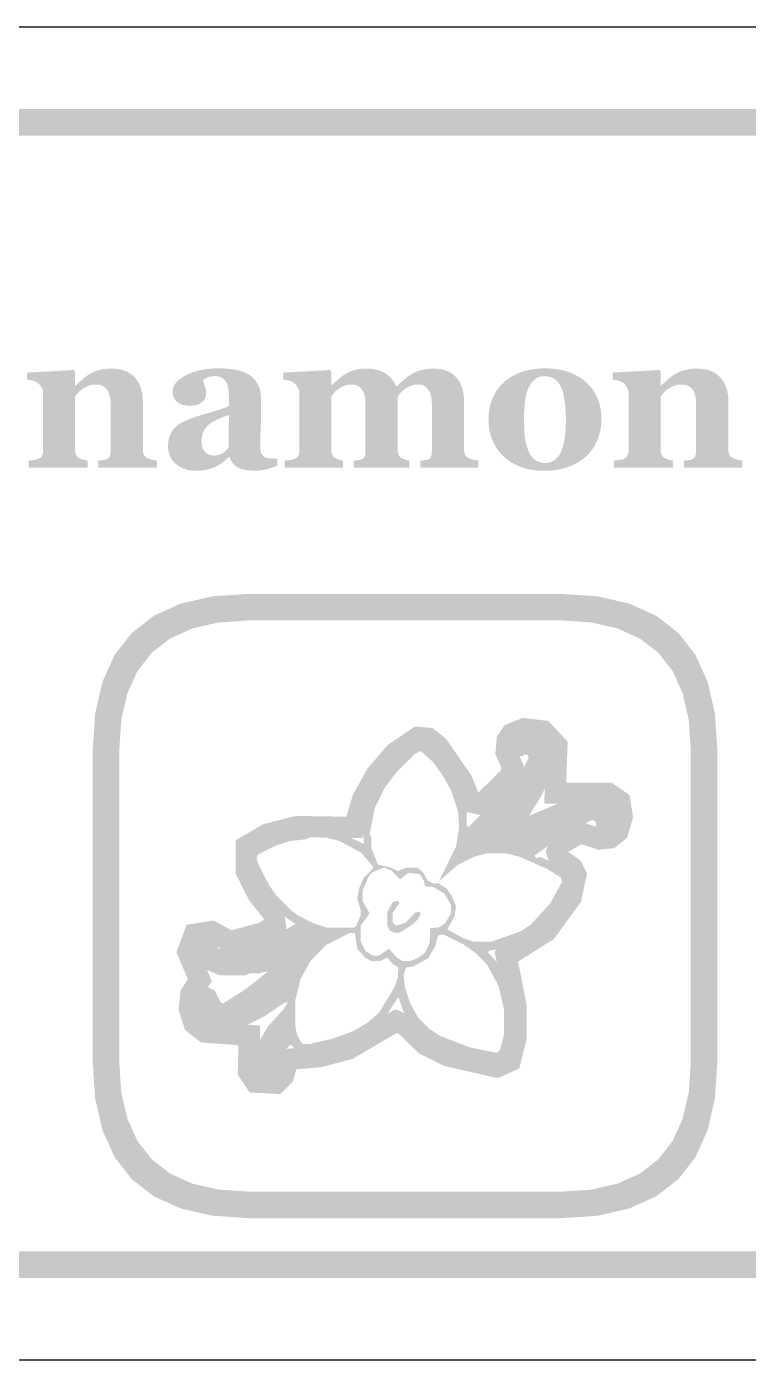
# Model space of a CAD drawing. Header units: millimetres. Extents: x 6 to 294, y 109 to 451.
# Drawn here: x 225.91 to 236.77, y 316.86 to 336.94 of the extents above; entities that cross this region are included whole.
import ezdxf

# ---------------------------------------------------------------- set-up
doc = ezdxf.new("R2010")
doc.units = ezdxf.units.MM
doc.layers.add('CUT', color=1, linetype='Continuous')
doc.layers.add('RASTER', color=7, linetype='Continuous')

msp = doc.modelspace()

# ---------------------------------------------------------------- hatches: boundary and pattern name
at = {"layer": 'RASTER'}
h = msp.add_hatch(color=7, dxfattribs=at)
h.paths.add_polyline_path([(211.2, 333.501), (211.234, 334.016), (211.337, 334.463), (211.509, 334.841), (211.75, 335.151), (212.059, 335.391), (212.438, 335.563), (212.884, 335.666), (213.4, 335.701), (270.6, 335.701), (271.116, 335.666), (271.563, 335.563), (271.941, 335.391), (272.25, 335.151), (272.491, 334.841), (272.663, 334.463), (272.766, 334.016), (272.8, 333.501), (272.8, 320.301), (272.766, 319.785), (272.662, 319.338), (272.491, 318.96), (272.25, 318.651), (271.941, 318.41), (271.563, 318.238), (271.116, 318.135), (270.6, 318.101), (213.4, 318.101), (212.884, 318.135), (212.438, 318.238), (212.059, 318.41), (211.75, 318.651), (211.509, 318.96), (211.337, 319.338), (211.234, 319.785), (211.2, 320.301)])
h.paths.add_polyline_path([(211.6, 333.501), (211.6, 320.301), (211.628, 319.879), (211.712, 319.513), (211.853, 319.204), (212.05, 318.951), (212.303, 318.754), (212.613, 318.613), (212.978, 318.529), (213.4, 318.501), (270.6, 318.501), (271.022, 318.529), (271.388, 318.613), (271.697, 318.754), (271.95, 318.951), (272.147, 319.204), (272.287, 319.513), (272.372, 319.879), (272.4, 320.301), (272.4, 333.501), (272.372, 333.923), (272.287, 334.288), (272.147, 334.598), (271.95, 334.851), (271.697, 335.048), (271.388, 335.188), (271.022, 335.273), (270.6, 335.301), (213.4, 335.301), (212.978, 335.273), (212.613, 335.188), (212.303, 335.048), (212.05, 334.851), (211.853, 334.598), (211.712, 334.288), (211.628, 333.923), (211.6, 333.501)], flags=0)
for points in [[(227.867, 330.301), (226.985, 330.301), (226.985, 330.408), (226.992, 330.408), (227, 330.409), (227.008, 330.41), (227.016, 330.411), (227.025, 330.412), (227.034, 330.413), (227.043, 330.414), (227.053, 330.415), (227.062, 330.416), (227.071, 330.418), (227.08, 330.419), (227.088, 330.421), (227.095, 330.423), (227.101, 330.425), (227.107, 330.427), (227.113, 330.43), (227.12, 330.434), (227.127, 330.439), (227.133, 330.444), (227.139, 330.449), (227.144, 330.456), (227.149, 330.462), (227.153, 330.469), (227.157, 330.477), (227.16, 330.485), (227.163, 330.494), (227.165, 330.504), (227.167, 330.515), (227.168, 330.526), (227.169, 330.539), (227.17, 330.553), (227.17, 330.567), (227.17, 331.253), (227.169, 331.289), (227.166, 331.323), (227.162, 331.355), (227.156, 331.384), (227.148, 331.411), (227.139, 331.435), (227.128, 331.458), (227.115, 331.478), (227.1, 331.495), (227.084, 331.511), (227.066, 331.524), (227.047, 331.534), (227.026, 331.543), (227.003, 331.549), (226.979, 331.552), (226.953, 331.553), (226.939, 331.553), (226.924, 331.552), (226.91, 331.551), (226.897, 331.549), (226.883, 331.546), (226.87, 331.543), (226.857, 331.54), (226.844, 331.536), (226.831, 331.531), (226.819, 331.526), (226.806, 331.52), (226.794, 331.514), (226.782, 331.507), (226.769, 331.5), (226.757, 331.493), (226.745, 331.484), (226.735, 331.477), (226.725, 331.47), (226.716, 331.462), (226.707, 331.455), (226.699, 331.447), (226.691, 331.44), (226.684, 331.432), (226.677, 331.424), (226.671, 331.417), (226.665, 331.409), (226.659, 331.402), (226.653, 331.395), (226.648, 331.389), (226.643, 331.382), (226.638, 331.376), (226.634, 331.37), (226.634, 330.584), (226.634, 330.571), (226.635, 330.559), (226.636, 330.547), (226.637, 330.536), (226.64, 330.526), (226.642, 330.516), (226.645, 330.507), (226.648, 330.498), (226.652, 330.489), (226.657, 330.482), (226.662, 330.474), (226.668, 330.468), (226.674, 330.461), (226.681, 330.456), (226.689, 330.45), (226.697, 330.446), (226.703, 330.443), (226.709, 330.439), (226.716, 330.436), (226.723, 330.433), (226.731, 330.43), (226.739, 330.428), (226.747, 330.425), (226.755, 330.422), (226.764, 330.42), (226.773, 330.418), (226.782, 330.416), (226.79, 330.414), (226.799, 330.412), (226.807, 330.41), (226.816, 330.409), (226.824, 330.408), (226.824, 330.301), (225.934, 330.301), (225.934, 330.408), (225.943, 330.408), (225.952, 330.409), (225.961, 330.41), (225.97, 330.411), (225.98, 330.412), (225.989, 330.413), (225.998, 330.415), (226.008, 330.416), (226.017, 330.417), (226.026, 330.419), (226.034, 330.42), (226.042, 330.422), (226.05, 330.424), (226.057, 330.426), (226.065, 330.428), (226.071, 330.43), (226.083, 330.434), (226.093, 330.439), (226.102, 330.444), (226.111, 330.45), (226.118, 330.457), (226.125, 330.464), (226.131, 330.471), (226.136, 330.48), (226.14, 330.488), (226.143, 330.498), (226.146, 330.508), (226.149, 330.518), (226.151, 330.53), (226.152, 330.542), (226.153, 330.554), (226.153, 330.567), (226.153, 331.42), (226.153, 331.431), (226.152, 331.443), (226.15, 331.454), (226.147, 331.465), (226.144, 331.476), (226.14, 331.487), (226.135, 331.498), (226.13, 331.509), (226.124, 331.52), (226.117, 331.53), (226.11, 331.54), (226.103, 331.549), (226.095, 331.558), (226.086, 331.566), (226.078, 331.574), (226.068, 331.581), (226.062, 331.585), (226.054, 331.589), (226.047, 331.593), (226.039, 331.597), (226.03, 331.601), (226.021, 331.604), (226.012, 331.607), (226.002, 331.61), (225.992, 331.613), (225.981, 331.616), (225.97, 331.618), (225.959, 331.62), (225.948, 331.622), (225.937, 331.624), (225.925, 331.625), (225.913, 331.626), (225.913, 331.733), (226.612, 331.771), (226.634, 331.75), (226.634, 331.537), (226.64, 331.537), (226.65, 331.547), (226.661, 331.556), (226.673, 331.567), (226.685, 331.577), (226.698, 331.589), (226.711, 331.6), (226.725, 331.612), (226.739, 331.625), (226.754, 331.638), (226.768, 331.649), (226.782, 331.661), (226.796, 331.672), (226.809, 331.682), (226.822, 331.691), (226.835, 331.7), (226.848, 331.709), (226.862, 331.717), (226.877, 331.725), (226.893, 331.733), (226.91, 331.741), (226.929, 331.748), (226.948, 331.755), (226.968, 331.762), (226.99, 331.769), (227.012, 331.774), (227.034, 331.779), (227.057, 331.784), (227.081, 331.787), (227.104, 331.79), (227.128, 331.792), (227.153, 331.793), (227.177, 331.793), (227.235, 331.791), (227.289, 331.785), (227.34, 331.774), (227.386, 331.76), (227.429, 331.741), (227.468, 331.717), (227.504, 331.69), (227.535, 331.658), (227.563, 331.623), (227.588, 331.585), (227.608, 331.544), (227.625, 331.5), (227.638, 331.454), (227.647, 331.405), (227.653, 331.353), (227.655, 331.298), (227.655, 330.581), (227.655, 330.567), (227.656, 330.555), (227.657, 330.543), (227.659, 330.532), (227.661, 330.521), (227.664, 330.512), (227.667, 330.503), (227.671, 330.494), (227.675, 330.486), (227.681, 330.479), (227.687, 330.472), (227.694, 330.465), (227.702, 330.459), (227.711, 330.453), (227.72, 330.448), (227.731, 330.443), (227.737, 330.44), (227.743, 330.438), (227.75, 330.435), (227.757, 330.433), (227.765, 330.43), (227.772, 330.428), (227.78, 330.425), (227.789, 330.422), (227.798, 330.42), (227.807, 330.418), (227.816, 330.416), (227.826, 330.414), (227.836, 330.412), (227.846, 330.41), (227.856, 330.409), (227.867, 330.408)], [(232.701, 330.301), (231.828, 330.301), (231.828, 330.408), (231.836, 330.409), (231.844, 330.41), (231.853, 330.411), (231.861, 330.412), (231.87, 330.413), (231.878, 330.413), (231.887, 330.414), (231.896, 330.415), (231.904, 330.416), (231.912, 330.417), (231.92, 330.418), (231.928, 330.42), (231.935, 330.422), (231.942, 330.424), (231.948, 330.427), (231.954, 330.43), (231.962, 330.434), (231.969, 330.438), (231.975, 330.443), (231.98, 330.449), (231.985, 330.456), (231.989, 330.463), (231.993, 330.47), (231.995, 330.479), (231.997, 330.488), (231.999, 330.497), (232, 330.507), (232.002, 330.518), (232.003, 330.53), (232.003, 330.542), (232.004, 330.554), (232.004, 330.567), (232.004, 331.251), (232.003, 331.288), (232.001, 331.322), (231.996, 331.354), (231.991, 331.383), (231.983, 331.411), (231.974, 331.435), (231.963, 331.458), (231.95, 331.478), (231.936, 331.495), (231.921, 331.511), (231.904, 331.524), (231.885, 331.534), (231.866, 331.543), (231.844, 331.549), (231.822, 331.552), (231.797, 331.553), (231.782, 331.553), (231.767, 331.552), (231.752, 331.55), (231.738, 331.548), (231.724, 331.546), (231.711, 331.542), (231.698, 331.538), (231.685, 331.533), (231.673, 331.528), (231.661, 331.523), (231.65, 331.517), (231.638, 331.511), (231.627, 331.505), (231.616, 331.498), (231.606, 331.492), (231.595, 331.484), (231.585, 331.477), (231.575, 331.469), (231.566, 331.461), (231.557, 331.454), (231.55, 331.446), (231.542, 331.438), (231.535, 331.431), (231.529, 331.423), (231.524, 331.415), (231.518, 331.408), (231.513, 331.401), (231.508, 331.394), (231.503, 331.388), (231.498, 331.382), (231.494, 331.376), (231.49, 331.37), (231.49, 330.584), (231.49, 330.571), (231.491, 330.558), (231.491, 330.547), (231.493, 330.536), (231.495, 330.525), (231.497, 330.516), (231.499, 330.506), (231.502, 330.498), (231.506, 330.49), (231.51, 330.482), (231.515, 330.475), (231.52, 330.468), (231.526, 330.462), (231.533, 330.456), (231.54, 330.451), (231.548, 330.446), (231.554, 330.443), (231.56, 330.439), (231.567, 330.436), (231.573, 330.433), (231.58, 330.43), (231.587, 330.428), (231.594, 330.425), (231.602, 330.422), (231.609, 330.42), (231.617, 330.418), (231.625, 330.416), (231.633, 330.414), (231.641, 330.412), (231.649, 330.41), (231.657, 330.409), (231.666, 330.408), (231.666, 330.301), (230.829, 330.301), (230.829, 330.408), (230.836, 330.408), (230.844, 330.409), (230.852, 330.41), (230.86, 330.411), (230.868, 330.412), (230.877, 330.413), (230.887, 330.414), (230.896, 330.415), (230.906, 330.416), (230.915, 330.418), (230.923, 330.419), (230.931, 330.421), (230.938, 330.423), (230.944, 330.425), (230.95, 330.427), (230.955, 330.43), (230.962, 330.434), (230.969, 330.439), (230.975, 330.444), (230.981, 330.449), (230.985, 330.456), (230.989, 330.462), (230.993, 330.469), (230.995, 330.477), (230.998, 330.485), (231, 330.494), (231.001, 330.504), (231.003, 330.515), (231.004, 330.526), (231.004, 330.539), (231.005, 330.553), (231.005, 330.567), (231.005, 331.251), (231.004, 331.288), (231.002, 331.322), (230.997, 331.354), (230.992, 331.383), (230.984, 331.411), (230.975, 331.435), (230.964, 331.458), (230.951, 331.478), (230.937, 331.495), (230.922, 331.511), (230.905, 331.524), (230.886, 331.534), (230.867, 331.543), (230.845, 331.549), (230.823, 331.552), (230.798, 331.553), (230.783, 331.553), (230.768, 331.552), (230.753, 331.55), (230.739, 331.548), (230.725, 331.546), (230.712, 331.542), (230.699, 331.538), (230.686, 331.533), (230.674, 331.528), (230.662, 331.523), (230.651, 331.517), (230.639, 331.511), (230.628, 331.505), (230.617, 331.498), (230.607, 331.492), (230.596, 331.484), (230.586, 331.477), (230.576, 331.469), (230.567, 331.461), (230.558, 331.454), (230.551, 331.446), (230.543, 331.438), (230.536, 331.431), (230.53, 331.423), (230.525, 331.415), (230.519, 331.408), (230.514, 331.401), (230.509, 331.394), (230.504, 331.388), (230.499, 331.382), (230.495, 331.376), (230.491, 331.37), (230.491, 330.584), (230.491, 330.571), (230.492, 330.559), (230.493, 330.548), (230.494, 330.537), (230.496, 330.526), (230.498, 330.516), (230.501, 330.507), (230.504, 330.499), (230.508, 330.49), (230.512, 330.483), (230.517, 330.475), (230.522, 330.469), (230.528, 330.462), (230.535, 330.456), (230.543, 330.451), (230.551, 330.446), (230.557, 330.443), (230.563, 330.439), (230.569, 330.436), (230.576, 330.433), (230.583, 330.43), (230.59, 330.428), (230.597, 330.425), (230.604, 330.422), (230.612, 330.42), (230.619, 330.418), (230.627, 330.416), (230.635, 330.414), (230.643, 330.412), (230.651, 330.41), (230.66, 330.409), (230.668, 330.408), (230.668, 330.301), (229.791, 330.301), (229.791, 330.408), (229.8, 330.408), (229.809, 330.409), (229.819, 330.41), (229.828, 330.411), (229.838, 330.412), (229.847, 330.413), (229.856, 330.414), (229.865, 330.415), (229.874, 330.416), (229.883, 330.418), (229.891, 330.419), (229.899, 330.421), (229.907, 330.423), (229.914, 330.425), (229.921, 330.427), (229.928, 330.43), (229.939, 330.434), (229.95, 330.439), (229.959, 330.445), (229.968, 330.451), (229.975, 330.458), (229.982, 330.465), (229.988, 330.472), (229.993, 330.48), (229.997, 330.489), (230, 330.498), (230.003, 330.508), (230.006, 330.519), (230.008, 330.53), (230.009, 330.542), (230.01, 330.554), (230.01, 330.567), (230.01, 331.42), (230.01, 331.432), (230.009, 331.443), (230.007, 331.455), (230.004, 331.466), (230.001, 331.478), (229.996, 331.489), (229.991, 331.5), (229.985, 331.511), (229.979, 331.522), (229.972, 331.533), (229.965, 331.542), (229.958, 331.551), (229.95, 331.56), (229.942, 331.567), (229.934, 331.575), (229.925, 331.581), (229.918, 331.585), (229.911, 331.589), (229.904, 331.593), (229.895, 331.597), (229.887, 331.601), (229.878, 331.604), (229.868, 331.607), (229.859, 331.61), (229.848, 331.613), (229.838, 331.616), (229.827, 331.618), (229.816, 331.62), (229.805, 331.622), (229.794, 331.624), (229.782, 331.625), (229.77, 331.626), (229.77, 331.733), (230.469, 331.771), (230.491, 331.75), (230.491, 331.543), (230.497, 331.543), (230.507, 331.552), (230.518, 331.562), (230.53, 331.572), (230.541, 331.583), (230.554, 331.594), (230.567, 331.606), (230.58, 331.618), (230.594, 331.63), (230.608, 331.642), (230.622, 331.654), (230.635, 331.665), (230.649, 331.676), (230.662, 331.686), (230.675, 331.695), (230.688, 331.703), (230.7, 331.711), (230.714, 331.72), (230.729, 331.728), (230.745, 331.736), (230.762, 331.744), (230.78, 331.751), (230.799, 331.758), (230.819, 331.764), (230.839, 331.77), (230.861, 331.776), (230.883, 331.78), (230.905, 331.784), (230.928, 331.788), (230.952, 331.79), (230.976, 331.792), (231, 331.793), (231.025, 331.793), (231.066, 331.792), (231.105, 331.789), (231.143, 331.783), (231.179, 331.775), (231.213, 331.765), (231.245, 331.753), (231.276, 331.738), (231.304, 331.721), (231.331, 331.702), (231.356, 331.682), (231.379, 331.66), (231.4, 331.637), (231.419, 331.612), (231.436, 331.585), (231.451, 331.558), (231.463, 331.528), (231.477, 331.528), (231.487, 331.538), (231.499, 331.549), (231.511, 331.56), (231.524, 331.571), (231.537, 331.583), (231.551, 331.595), (231.565, 331.608), (231.581, 331.621), (231.596, 331.634), (231.611, 331.647), (231.625, 331.658), (231.64, 331.67), (231.653, 331.68), (231.667, 331.69), (231.68, 331.699), (231.693, 331.707), (231.708, 331.716), (231.724, 331.725), (231.741, 331.733), (231.758, 331.741), (231.777, 331.748), (231.797, 331.755), (231.817, 331.762), (231.839, 331.769), (231.861, 331.774), (231.884, 331.779), (231.907, 331.784), (231.931, 331.787), (231.955, 331.79), (231.979, 331.792), (232.004, 331.793), (232.029, 331.793), (232.083, 331.791), (232.133, 331.785), (232.18, 331.775), (232.225, 331.761), (232.266, 331.743), (232.303, 331.72), (232.338, 331.694), (232.369, 331.663), (232.397, 331.629), (232.422, 331.591), (232.442, 331.55), (232.459, 331.505), (232.472, 331.457), (232.481, 331.406), (232.487, 331.351), (232.489, 331.292), (232.489, 330.581), (232.489, 330.567), (232.49, 330.555), (232.491, 330.543), (232.493, 330.532), (232.495, 330.521), (232.498, 330.511), (232.501, 330.502), (232.505, 330.493), (232.509, 330.485), (232.515, 330.478), (232.521, 330.471), (232.528, 330.464), (232.535, 330.458), (232.544, 330.453), (232.553, 330.448), (232.563, 330.443), (232.57, 330.44), (232.576, 330.438), (232.583, 330.435), (232.59, 330.433), (232.597, 330.43), (232.605, 330.428), (232.613, 330.425), (232.621, 330.422), (232.63, 330.42), (232.639, 330.418), (232.649, 330.416), (232.659, 330.414), (232.669, 330.412), (232.679, 330.41), (232.69, 330.409), (232.701, 330.408)], [(236.678, 330.301), (235.796, 330.301), (235.796, 330.408), (235.804, 330.408), (235.811, 330.409), (235.819, 330.41), (235.827, 330.411), (235.836, 330.412), (235.845, 330.413), (235.854, 330.414), (235.864, 330.415), (235.873, 330.416), (235.882, 330.418), (235.891, 330.419), (235.899, 330.421), (235.906, 330.423), (235.912, 330.425), (235.918, 330.427), (235.924, 330.43), (235.931, 330.434), (235.938, 330.439), (235.944, 330.444), (235.95, 330.449), (235.955, 330.456), (235.96, 330.462), (235.964, 330.469), (235.968, 330.477), (235.971, 330.485), (235.974, 330.494), (235.976, 330.504), (235.978, 330.515), (235.979, 330.526), (235.98, 330.539), (235.981, 330.553), (235.981, 330.567), (235.981, 331.253), (235.98, 331.289), (235.978, 331.323), (235.973, 331.355), (235.967, 331.384), (235.959, 331.411), (235.95, 331.435), (235.939, 331.458), (235.926, 331.478), (235.911, 331.495), (235.895, 331.511), (235.878, 331.524), (235.858, 331.534), (235.837, 331.543), (235.814, 331.549), (235.79, 331.552), (235.764, 331.553), (235.75, 331.553), (235.735, 331.552), (235.721, 331.551), (235.708, 331.549), (235.694, 331.546), (235.681, 331.543), (235.668, 331.54), (235.655, 331.536), (235.642, 331.531), (235.63, 331.526), (235.617, 331.52), (235.605, 331.514), (235.593, 331.507), (235.58, 331.5), (235.568, 331.493), (235.556, 331.484), (235.546, 331.477), (235.536, 331.47), (235.527, 331.462), (235.518, 331.455), (235.51, 331.447), (235.502, 331.44), (235.495, 331.432), (235.488, 331.424), (235.482, 331.417), (235.476, 331.409), (235.47, 331.402), (235.464, 331.395), (235.459, 331.389), (235.454, 331.382), (235.449, 331.376), (235.445, 331.37), (235.445, 330.584), (235.445, 330.571), (235.446, 330.559), (235.447, 330.547), (235.448, 330.536), (235.451, 330.526), (235.453, 330.516), (235.456, 330.507), (235.459, 330.498), (235.463, 330.489), (235.468, 330.482), (235.473, 330.474), (235.479, 330.468), (235.485, 330.461), (235.492, 330.456), (235.5, 330.45), (235.508, 330.446), (235.514, 330.443), (235.52, 330.439), (235.527, 330.436), (235.534, 330.433), (235.542, 330.43), (235.55, 330.428), (235.558, 330.425), (235.566, 330.422), (235.575, 330.42), (235.584, 330.418), (235.593, 330.416), (235.601, 330.414), (235.61, 330.412), (235.618, 330.41), (235.627, 330.409), (235.635, 330.408), (235.635, 330.301), (234.745, 330.301), (234.745, 330.408), (234.754, 330.408), (234.763, 330.409), (234.772, 330.41), (234.781, 330.411), (234.791, 330.412), (234.8, 330.413), (234.809, 330.415), (234.819, 330.416), (234.828, 330.417), (234.837, 330.419), (234.845, 330.42), (234.853, 330.422), (234.861, 330.424), (234.868, 330.426), (234.876, 330.428), (234.882, 330.43), (234.894, 330.434), (234.904, 330.439), (234.913, 330.444), (234.922, 330.45), (234.929, 330.457), (234.936, 330.464), (234.942, 330.471), (234.947, 330.48), (234.951, 330.488), (234.954, 330.498), (234.957, 330.508), (234.96, 330.518), (234.962, 330.53), (234.963, 330.542), (234.964, 330.554), (234.964, 330.567), (234.964, 331.42), (234.964, 331.431), (234.963, 331.443), (234.961, 331.454), (234.958, 331.465), (234.955, 331.476), (234.951, 331.487), (234.946, 331.498), (234.941, 331.509), (234.935, 331.52), (234.928, 331.53), (234.921, 331.54), (234.914, 331.549), (234.906, 331.558), (234.898, 331.566), (234.889, 331.574), (234.879, 331.581), (234.873, 331.585), (234.865, 331.589), (234.858, 331.593), (234.85, 331.597), (234.841, 331.601), (234.832, 331.604), (234.823, 331.607), (234.813, 331.61), (234.803, 331.613), (234.792, 331.616), (234.781, 331.618), (234.77, 331.62), (234.759, 331.622), (234.748, 331.624), (234.736, 331.625), (234.724, 331.626), (234.724, 331.733), (235.423, 331.771), (235.445, 331.75), (235.445, 331.537), (235.451, 331.537), (235.461, 331.547), (235.472, 331.556), (235.484, 331.567), (235.496, 331.577), (235.509, 331.589), (235.522, 331.6), (235.536, 331.612), (235.55, 331.625), (235.565, 331.638), (235.579, 331.649), (235.593, 331.661), (235.607, 331.672), (235.62, 331.682), (235.633, 331.691), (235.646, 331.7), (235.659, 331.709), (235.673, 331.717), (235.688, 331.725), (235.704, 331.733), (235.721, 331.741), (235.74, 331.748), (235.759, 331.755), (235.779, 331.762), (235.801, 331.769), (235.823, 331.774), (235.845, 331.779), (235.868, 331.784), (235.892, 331.787), (235.915, 331.79), (235.939, 331.792), (235.964, 331.793), (235.988, 331.793), (236.046, 331.791), (236.1, 331.785), (236.151, 331.774), (236.197, 331.76), (236.24, 331.741), (236.279, 331.717), (236.315, 331.69), (236.346, 331.658), (236.374, 331.623), (236.399, 331.585), (236.419, 331.544), (236.436, 331.5), (236.449, 331.454), (236.458, 331.405), (236.464, 331.353), (236.466, 331.298), (236.466, 330.581), (236.466, 330.567), (236.467, 330.555), (236.468, 330.543), (236.47, 330.532), (236.472, 330.521), (236.475, 330.512), (236.478, 330.503), (236.482, 330.494), (236.486, 330.486), (236.492, 330.479), (236.498, 330.472), (236.505, 330.465), (236.513, 330.459), (236.522, 330.453), (236.531, 330.448), (236.542, 330.443), (236.548, 330.44), (236.554, 330.438), (236.561, 330.435), (236.568, 330.433), (236.576, 330.43), (236.583, 330.428), (236.591, 330.425), (236.6, 330.422), (236.609, 330.42), (236.618, 330.418), (236.627, 330.416), (236.637, 330.414), (236.647, 330.412), (236.657, 330.41), (236.667, 330.409), (236.678, 330.408)]]:
    msp.add_hatch(color=7, dxfattribs=at).paths.add_polyline_path(points)
h = msp.add_hatch(color=7, dxfattribs=at)
h.paths.add_polyline_path([(229.678, 330.332), (229.661, 330.325), (229.644, 330.318), (229.626, 330.311), (229.607, 330.305), (229.588, 330.298), (229.568, 330.292), (229.547, 330.286), (229.525, 330.28), (229.503, 330.275), (229.481, 330.27), (229.458, 330.266), (229.435, 330.263), (229.412, 330.26), (229.388, 330.258), (229.364, 330.257), (229.339, 330.257), (229.296, 330.258), (229.255, 330.26), (229.218, 330.264), (229.183, 330.27), (229.151, 330.278), (229.123, 330.287), (229.097, 330.298), (229.074, 330.31), (229.054, 330.324), (229.035, 330.34), (229.018, 330.357), (229.003, 330.375), (228.989, 330.395), (228.977, 330.416), (228.967, 330.439), (228.958, 330.463), (228.95, 330.463), (228.937, 330.451), (228.925, 330.439), (228.913, 330.428), (228.901, 330.417), (228.889, 330.407), (228.877, 330.397), (228.865, 330.387), (228.854, 330.378), (228.842, 330.37), (228.83, 330.361), (228.818, 330.354), (228.806, 330.346), (228.794, 330.338), (228.781, 330.331), (228.768, 330.325), (228.755, 330.318), (228.738, 330.311), (228.721, 330.303), (228.704, 330.297), (228.687, 330.29), (228.671, 330.285), (228.654, 330.28), (228.638, 330.275), (228.622, 330.271), (228.606, 330.267), (228.587, 330.264), (228.567, 330.261), (228.546, 330.259), (228.523, 330.258), (228.498, 330.256), (228.472, 330.256), (228.444, 330.255), (228.403, 330.257), (228.362, 330.262), (228.324, 330.269), (228.287, 330.28), (228.251, 330.295), (228.217, 330.312), (228.185, 330.332), (228.154, 330.356), (228.126, 330.382), (228.102, 330.41), (228.081, 330.44), (228.064, 330.472), (228.051, 330.507), (228.042, 330.543), (228.036, 330.581), (228.034, 330.622), (228.035, 330.645), (228.036, 330.667), (228.038, 330.689), (228.041, 330.71), (228.044, 330.729), (228.049, 330.748), (228.054, 330.766), (228.061, 330.783), (228.067, 330.8), (228.075, 330.816), (228.083, 330.831), (228.092, 330.846), (228.102, 330.861), (228.112, 330.875), (228.124, 330.888), (228.135, 330.901), (228.146, 330.913), (228.158, 330.924), (228.17, 330.934), (228.183, 330.944), (228.196, 330.954), (228.209, 330.963), (228.223, 330.971), (228.237, 330.979), (228.252, 330.987), (228.267, 330.994), (228.282, 331.001), (228.298, 331.009), (228.314, 331.016), (228.33, 331.023), (228.347, 331.029), (228.364, 331.036), (228.398, 331.048), (228.433, 331.061), (228.47, 331.073), (228.509, 331.085), (228.549, 331.098), (228.591, 331.111), (228.635, 331.124), (228.68, 331.136), (228.725, 331.149), (228.766, 331.162), (228.805, 331.174), (228.84, 331.186), (228.872, 331.197), (228.901, 331.208), (228.927, 331.219), (228.95, 331.23), (228.95, 331.37), (228.95, 331.38), (228.949, 331.39), (228.949, 331.401), (228.948, 331.413), (228.947, 331.425), (228.946, 331.438), (228.945, 331.452), (228.944, 331.467), (228.942, 331.482), (228.94, 331.496), (228.938, 331.509), (228.935, 331.522), (228.931, 331.534), (228.928, 331.546), (228.924, 331.557), (228.919, 331.568), (228.913, 331.579), (228.907, 331.59), (228.9, 331.601), (228.893, 331.611), (228.884, 331.621), (228.875, 331.63), (228.865, 331.639), (228.854, 331.647), (228.843, 331.655), (228.831, 331.661), (228.818, 331.667), (228.804, 331.671), (228.789, 331.675), (228.773, 331.677), (228.756, 331.679), (228.739, 331.679), (228.723, 331.679), (228.708, 331.678), (228.693, 331.677), (228.68, 331.675), (228.667, 331.672), (228.654, 331.669), (228.642, 331.665), (228.631, 331.661), (228.621, 331.656), (228.611, 331.652), (228.601, 331.647), (228.592, 331.642), (228.584, 331.638), (228.576, 331.633), (228.568, 331.628), (228.562, 331.624), (228.563, 331.616), (228.565, 331.607), (228.567, 331.597), (228.57, 331.587), (228.573, 331.575), (228.577, 331.562), (228.582, 331.549), (228.586, 331.534), (228.591, 331.519), (228.595, 331.504), (228.599, 331.49), (228.602, 331.475), (228.604, 331.461), (228.606, 331.447), (228.607, 331.432), (228.607, 331.418), (228.607, 331.412), (228.606, 331.405), (228.605, 331.398), (228.604, 331.39), (228.602, 331.382), (228.6, 331.374), (228.597, 331.365), (228.594, 331.356), (228.59, 331.347), (228.586, 331.338), (228.582, 331.33), (228.578, 331.323), (228.573, 331.316), (228.567, 331.309), (228.562, 331.303), (228.556, 331.297), (228.547, 331.29), (228.538, 331.283), (228.529, 331.277), (228.52, 331.271), (228.51, 331.265), (228.501, 331.26), (228.491, 331.256), (228.48, 331.251), (228.469, 331.248), (228.457, 331.244), (228.443, 331.242), (228.427, 331.239), (228.411, 331.238), (228.392, 331.236), (228.373, 331.236), (228.352, 331.235), (228.322, 331.236), (228.294, 331.239), (228.268, 331.244), (228.244, 331.25), (228.222, 331.259), (228.201, 331.269), (228.183, 331.281), (228.166, 331.295), (228.151, 331.31), (228.138, 331.327), (228.128, 331.344), (228.119, 331.363), (228.112, 331.383), (228.107, 331.404), (228.104, 331.426), (228.103, 331.449), (228.104, 331.469), (228.107, 331.489), (228.112, 331.508), (228.119, 331.527), (228.128, 331.545), (228.14, 331.563), (228.153, 331.58), (228.168, 331.596), (228.185, 331.612), (228.203, 331.628), (228.221, 331.642), (228.241, 331.656), (228.261, 331.669), (228.282, 331.681), (228.304, 331.693), (228.327, 331.704), (228.351, 331.715), (228.375, 331.725), (228.4, 331.734), (228.426, 331.743), (228.453, 331.751), (228.481, 331.759), (228.51, 331.766), (228.54, 331.772), (228.569, 331.778), (228.599, 331.783), (228.627, 331.787), (228.655, 331.79), (228.683, 331.793), (228.71, 331.795), (228.736, 331.796), (228.762, 331.796), (228.797, 331.796), (228.832, 331.795), (228.865, 331.794), (228.898, 331.792), (228.931, 331.79), (228.962, 331.787), (228.993, 331.784), (229.023, 331.78), (229.052, 331.775), (229.081, 331.769), (229.109, 331.762), (229.136, 331.754), (229.162, 331.744), (229.188, 331.734), (229.213, 331.723), (229.237, 331.71), (229.259, 331.696), (229.28, 331.681), (229.3, 331.665), (229.318, 331.647), (229.336, 331.628), (229.352, 331.607), (229.367, 331.585), (229.381, 331.561), (229.394, 331.536), (229.404, 331.509), (229.414, 331.48), (229.421, 331.449), (229.427, 331.416), (229.431, 331.382), (229.434, 331.345), (229.435, 331.307), (229.434, 331.265), (229.434, 331.221), (229.434, 331.174), (229.433, 331.126), (229.432, 331.076), (229.431, 331.024), (229.43, 330.97), (229.428, 330.915), (229.426, 330.86), (229.425, 330.811), (229.424, 330.766), (229.423, 330.726), (229.422, 330.691), (229.422, 330.661), (229.421, 330.636), (229.421, 330.616), (229.422, 330.6), (229.423, 330.585), (229.424, 330.57), (229.426, 330.557), (229.429, 330.544), (229.433, 330.533), (229.437, 330.522), (229.441, 330.512), (229.446, 330.503), (229.452, 330.494), (229.459, 330.486), (229.466, 330.478), (229.474, 330.472), (229.483, 330.465), (229.492, 330.46), (229.502, 330.455), (229.509, 330.452), (229.516, 330.449), (229.525, 330.447), (229.534, 330.445), (229.544, 330.444), (229.555, 330.442), (229.567, 330.441), (229.58, 330.441), (229.594, 330.44), (229.606, 330.44), (229.619, 330.439), (229.631, 330.439), (229.643, 330.439), (229.655, 330.439), (229.667, 330.439), (229.678, 330.438)])
h.paths.add_polyline_path([(228.95, 331.095), (228.929, 331.088), (228.909, 331.08), (228.888, 331.073), (228.868, 331.065), (228.848, 331.057), (228.827, 331.048), (228.807, 331.04), (228.787, 331.031), (228.767, 331.022), (228.749, 331.013), (228.731, 331.004), (228.714, 330.994), (228.698, 330.985), (228.683, 330.975), (228.669, 330.965), (228.655, 330.956), (228.642, 330.945), (228.63, 330.934), (228.618, 330.922), (228.607, 330.909), (228.597, 330.895), (228.587, 330.881), (228.578, 330.866), (228.57, 330.851), (228.563, 330.835), (228.557, 330.818), (228.552, 330.8), (228.547, 330.781), (228.544, 330.762), (228.541, 330.742), (228.54, 330.722), (228.54, 330.701), (228.54, 330.673), (228.543, 330.648), (228.547, 330.624), (228.553, 330.602), (228.56, 330.582), (228.569, 330.565), (228.579, 330.549), (228.592, 330.535), (228.605, 330.523), (228.619, 330.513), (228.634, 330.504), (228.65, 330.497), (228.666, 330.491), (228.683, 330.487), (228.701, 330.485), (228.72, 330.484), (228.739, 330.484), (228.758, 330.486), (228.776, 330.489), (228.793, 330.492), (228.809, 330.497), (228.825, 330.502), (228.839, 330.509), (228.852, 330.517), (228.865, 330.525), (228.878, 330.534), (228.89, 330.544), (228.901, 330.554), (228.912, 330.564), (228.923, 330.575), (228.934, 330.586), (228.944, 330.598)], flags=0)
h = msp.add_hatch(color=7, dxfattribs=at)
h.paths.add_polyline_path([(234.333, 331.581), (234.359, 331.555), (234.384, 331.528), (234.407, 331.5), (234.429, 331.47), (234.448, 331.439), (234.467, 331.407), (234.483, 331.374), (234.499, 331.339), (234.512, 331.304), (234.524, 331.268), (234.533, 331.231), (234.541, 331.193), (234.548, 331.154), (234.552, 331.115), (234.555, 331.075), (234.556, 331.035), (234.555, 330.994), (234.552, 330.955), (234.548, 330.915), (234.542, 330.877), (234.534, 330.839), (234.524, 330.801), (234.512, 330.764), (234.499, 330.728), (234.484, 330.692), (234.468, 330.658), (234.45, 330.625), (234.43, 330.594), (234.408, 330.564), (234.385, 330.535), (234.361, 330.507), (234.334, 330.481), (234.305, 330.454), (234.274, 330.429), (234.241, 330.406), (234.208, 330.384), (234.172, 330.364), (234.136, 330.345), (234.098, 330.328), (234.058, 330.313), (234.018, 330.299), (233.975, 330.287), (233.932, 330.277), (233.886, 330.269), (233.84, 330.262), (233.792, 330.258), (233.742, 330.255), (233.691, 330.254), (233.647, 330.255), (233.604, 330.257), (233.561, 330.261), (233.52, 330.267), (233.479, 330.274), (233.439, 330.283), (233.401, 330.293), (233.363, 330.305), (233.326, 330.319), (233.29, 330.334), (233.255, 330.351), (233.221, 330.369), (233.188, 330.389), (233.157, 330.411), (233.126, 330.434), (233.097, 330.459), (233.07, 330.484), (233.044, 330.511), (233.02, 330.539), (232.997, 330.569), (232.976, 330.6), (232.956, 330.632), (232.938, 330.666), (232.921, 330.701), (232.906, 330.738), (232.893, 330.776), (232.882, 330.814), (232.873, 330.854), (232.866, 330.895), (232.86, 330.937), (232.857, 330.98), (232.856, 331.024), (232.857, 331.068), (232.86, 331.11), (232.864, 331.151), (232.871, 331.191), (232.878, 331.229), (232.888, 331.266), (232.9, 331.302), (232.913, 331.337), (232.928, 331.371), (232.945, 331.404), (232.963, 331.436), (232.983, 331.467), (233.005, 331.497), (233.029, 331.526), (233.055, 331.554), (233.082, 331.581), (233.11, 331.606), (233.139, 331.629), (233.17, 331.651), (233.203, 331.672), (233.237, 331.691), (233.273, 331.709), (233.31, 331.725), (233.349, 331.74), (233.39, 331.753), (233.431, 331.765), (233.474, 331.774), (233.518, 331.782), (233.563, 331.788), (233.609, 331.793), (233.656, 331.796), (233.705, 331.796), (233.755, 331.796), (233.804, 331.793), (233.851, 331.788), (233.897, 331.782), (233.942, 331.774), (233.985, 331.765), (234.026, 331.753), (234.066, 331.74), (234.104, 331.725), (234.141, 331.709), (234.176, 331.691), (234.211, 331.672), (234.243, 331.651), (234.275, 331.629), (234.304, 331.606), (234.333, 331.581)])
h.paths.add_polyline_path([(233.958, 330.566), (233.966, 330.587), (233.973, 330.609), (233.98, 330.632), (233.986, 330.657), (233.992, 330.682), (233.997, 330.709), (234.002, 330.736), (234.006, 330.765), (234.009, 330.795), (234.012, 330.826), (234.015, 330.858), (234.017, 330.892), (234.019, 330.927), (234.02, 330.962), (234.021, 330.999), (234.021, 331.038), (234.021, 331.064), (234.02, 331.091), (234.019, 331.119), (234.017, 331.147), (234.015, 331.177), (234.013, 331.208), (234.01, 331.239), (234.006, 331.272), (234.002, 331.304), (233.998, 331.334), (233.993, 331.363), (233.988, 331.39), (233.982, 331.415), (233.976, 331.438), (233.969, 331.46), (233.962, 331.48), (233.953, 331.502), (233.943, 331.524), (233.932, 331.544), (233.92, 331.562), (233.908, 331.58), (233.894, 331.596), (233.88, 331.611), (233.865, 331.625), (233.849, 331.637), (233.832, 331.648), (233.814, 331.657), (233.794, 331.665), (233.774, 331.67), (233.753, 331.674), (233.731, 331.677), (233.708, 331.678), (233.682, 331.677), (233.658, 331.674), (233.635, 331.67), (233.614, 331.663), (233.594, 331.655), (233.575, 331.646), (233.557, 331.634), (233.541, 331.621), (233.526, 331.606), (233.512, 331.59), (233.499, 331.573), (233.486, 331.555), (233.475, 331.536), (233.464, 331.516), (233.454, 331.495), (233.445, 331.473), (233.438, 331.451), (233.431, 331.429), (233.425, 331.406), (233.419, 331.382), (233.414, 331.357), (233.41, 331.331), (233.406, 331.305), (233.403, 331.277), (233.4, 331.249), (233.398, 331.22), (233.396, 331.192), (233.394, 331.163), (233.393, 331.133), (233.392, 331.104), (233.391, 331.074), (233.391, 331.043), (233.391, 331.004), (233.392, 330.967), (233.393, 330.931), (233.394, 330.898), (233.395, 330.865), (233.397, 330.835), (233.399, 330.806), (233.401, 330.779), (233.404, 330.753), (233.408, 330.727), (233.413, 330.7), (233.419, 330.674), (233.426, 330.648), (233.433, 330.622), (233.442, 330.595), (233.451, 330.569), (233.46, 330.547), (233.47, 330.526), (233.481, 330.506), (233.492, 330.488), (233.505, 330.47), (233.518, 330.454), (233.533, 330.439), (233.548, 330.425), (233.564, 330.413), (233.581, 330.402), (233.6, 330.393), (233.619, 330.386), (233.64, 330.38), (233.661, 330.376), (233.684, 330.373), (233.708, 330.373), (233.729, 330.373), (233.75, 330.376), (233.77, 330.379), (233.789, 330.385), (233.808, 330.392), (233.825, 330.4), (233.842, 330.41), (233.858, 330.422), (233.874, 330.435), (233.888, 330.449), (233.902, 330.465), (233.915, 330.482), (233.927, 330.501), (233.938, 330.521), (233.948, 330.543), (233.958, 330.566)], flags=0)
h = msp.add_hatch(color=7, dxfattribs=at)
h.paths.add_polyline_path([(226.9, 326.051), (226.937, 326.602), (227.047, 327.079), (227.23, 327.483), (227.488, 327.813), (227.818, 328.07), (228.222, 328.254), (228.699, 328.364), (229.25, 328.401), (233.95, 328.401), (234.501, 328.364), (234.978, 328.254), (235.382, 328.07), (235.713, 327.813), (235.97, 327.483), (236.153, 327.079), (236.263, 326.602), (236.3, 326.051), (236.3, 321.351), (236.263, 320.8), (236.153, 320.323), (235.97, 319.919), (235.713, 319.588), (235.382, 319.331), (234.978, 319.148), (234.501, 319.038), (233.95, 319.001), (229.25, 319.001), (228.699, 319.038), (228.222, 319.148), (227.818, 319.331), (227.488, 319.588), (227.23, 319.919), (227.047, 320.323), (226.937, 320.8), (226.9, 321.351)])
h.paths.add_polyline_path([(227.3, 326.051), (227.3, 321.351), (227.33, 320.894), (227.422, 320.498), (227.574, 320.163), (227.788, 319.888), (228.062, 319.675), (228.397, 319.523), (228.793, 319.431), (229.25, 319.401), (233.95, 319.401), (234.407, 319.431), (234.803, 319.523), (235.138, 319.675), (235.413, 319.888), (235.626, 320.163), (235.778, 320.498), (235.87, 320.894), (235.9, 321.351), (235.9, 326.051), (235.87, 326.508), (235.778, 326.904), (235.626, 327.239), (235.413, 327.513), (235.138, 327.727), (234.803, 327.879), (234.407, 327.97), (233.95, 328.001), (229.25, 328.001), (228.793, 327.97), (228.397, 327.879), (228.062, 327.727), (227.788, 327.513), (227.574, 327.239), (227.422, 326.904), (227.33, 326.508), (227.3, 326.051)], flags=0)
h = msp.add_hatch(color=7, dxfattribs=at)
h.paths.add_polyline_path([(233.368, 326.534), (233.757, 326.488), (234.047, 326.176), (234.026, 325.56), (234.708, 325.56), (234.978, 325.373), (235.032, 325.043), (234.945, 324.732), (234.751, 324.573), (234.511, 324.549), (234.257, 324.631), (234.061, 324.518), (234.057, 324.508), (234.054, 324.518), (234.244, 324.383), (234.34, 324.191), (234.246, 323.762), (233.839, 323.203), (233.302, 322.865), (233.433, 322.197), (233.433, 321.71), (233.319, 321.254), (232.997, 321.11), (232.19, 321.293), (231.814, 321.48), (231.506, 321.777), (231.477, 321.79), (230.807, 321.397), (230.328, 321.273), (229.962, 321.242), (229.913, 321.057), (229.726, 320.87), (229.261, 320.893), (229.082, 321.162), (229.093, 321.605), (228.53, 321.648), (228.287, 321.836), (228.193, 322.138), (228.221, 322.427), (228.332, 322.598), (228.16, 323.004), (228.312, 323.42), (228.723, 323.483), (228.988, 323.336), (229.404, 323.448), (229.475, 323.494), (229.471, 323.516), (229.252, 323.79), (229.049, 324.193), (229.049, 324.689), (229.466, 324.933), (229.953, 325.058), (230.717, 325.046), (230.815, 325.377), (231.031, 325.766), (231.337, 326.124), (231.75, 326.404), (232.011, 326.382), (232.216, 326.221), (232.599, 325.667), (232.703, 325.405), (232.699, 325.405), (233.036, 325.738), (233.05, 325.785), (232.959, 325.99), (232.982, 326.252), (233.095, 326.423)])
h.paths.add_polyline_path([(233.412, 326.207), (233.307, 326.164), (233.293, 326.143), (233.285, 326.044), (233.39, 325.807), (233.319, 325.568), (232.8, 325.055), (232.467, 325.13), (232.315, 325.516), (231.98, 325.999), (231.888, 326.071), (231.836, 326.076), (231.552, 325.883), (231.295, 325.582), (231.112, 325.253), (230.955, 324.723), (229.991, 324.738), (229.589, 324.634), (229.369, 324.506), (229.369, 324.269), (229.522, 323.964), (229.776, 323.648), (229.82, 323.335), (229.535, 323.152), (228.946, 322.993), (228.663, 323.15), (228.548, 323.132), (228.504, 323.012), (228.693, 322.567), (228.532, 322.318), (228.518, 322.171), (228.563, 322.027), (228.65, 321.96), (229.42, 321.901), (229.405, 321.255), (229.438, 321.205), (229.601, 321.196), (229.626, 321.222), (229.71, 321.542), (230.274, 321.59), (230.684, 321.695), (231.454, 322.147), (231.686, 322.048), (232, 321.745), (232.298, 321.597), (232.964, 321.445), (233.046, 321.482), (233.113, 321.749), (233.113, 322.166), (232.946, 323.018), (233.616, 323.441), (233.948, 323.896), (234.003, 324.148), (233.993, 324.169), (233.779, 324.321), (233.717, 324.528), (233.809, 324.741), (234.219, 324.979), (234.545, 324.874), (234.623, 324.882), (234.664, 324.915), (234.704, 325.061), (234.684, 325.188), (234.608, 325.24), (233.695, 325.24), (233.722, 326.055), (233.603, 326.184), (233.412, 326.207)], flags=0)
h = msp.add_hatch(color=7, dxfattribs=at)
h.paths.add_polyline_path([(233.414, 326.293), (233.566, 326.301), (233.653, 326.256), (233.76, 326.176), (233.831, 326.036), (233.831, 325.796), (233.805, 325.69), (233.653, 325.363), (233.467, 325.06), (234.017, 325.291), (234.363, 325.371), (234.576, 325.344), (234.716, 325.273), (234.77, 325.219), (234.815, 325.105), (234.754, 324.9), (234.663, 324.805), (234.629, 324.786), (234.488, 324.805), (234.469, 324.972), (234.416, 324.999), (234.063, 324.821), (233.547, 324.459), (233.573, 324.422), (233.619, 324.441), (233.698, 324.414), (233.946, 324.289), (234.079, 324.183), (234.097, 324.068), (234.044, 323.936), (233.946, 323.742), (233.813, 323.555), (233.547, 323.29), (233.3, 323.138), (233.087, 323.058), (232.874, 323.032), (232.848, 323.005), (232.962, 322.88), (233.087, 322.633), (233.193, 322.208), (233.193, 321.703), (233.095, 321.402), (233.007, 321.357), (232.795, 321.384), (232.236, 321.543), (231.989, 321.668), (231.67, 321.961), (231.572, 322.128), (231.5, 322.333), (231.261, 321.961), (230.995, 321.775), (230.695, 321.623), (230.163, 321.49), (230.004, 321.49), (229.879, 321.615), (229.756, 321.498), (229.685, 321.384), (229.711, 321.277), (229.693, 321.163), (229.552, 321.065), (229.411, 321.11), (229.313, 321.251), (229.313, 321.437), (229.366, 321.596), (229.544, 321.897), (229.772, 322.147), (229.836, 322.253), (229.783, 322.242), (229.48, 322.04), (229.233, 321.915), (228.967, 321.836), (228.728, 321.836), (228.56, 321.907), (228.454, 322.04), (228.409, 322.181), (228.454, 322.349), (228.497, 322.412), (228.568, 322.447), (228.648, 322.474), (228.736, 322.428), (228.826, 322.253), (228.861, 322.234), (229.188, 322.439), (229.544, 322.721), (229.392, 322.686), (229.259, 322.686), (229.206, 322.66), (228.808, 322.66), (228.507, 322.785), (228.409, 322.952), (228.409, 323.085), (228.454, 323.173), (228.534, 323.252), (228.621, 323.271), (228.709, 323.226), (228.773, 323.077), (228.808, 323.058), (228.94, 323.058), (229.339, 323.165), (229.818, 323.351), (229.95, 323.431), (229.81, 323.529), (229.597, 323.742), (229.464, 323.928), (229.366, 324.095), (229.259, 324.361), (229.278, 324.528), (229.411, 324.635), (229.578, 324.706), (229.818, 324.786), (230.083, 324.839), (230.456, 324.839), (230.721, 324.76), (230.979, 324.635), (230.961, 324.999), (231.04, 325.265), (231.165, 325.512), (231.272, 325.671), (231.564, 325.99), (231.838, 326.168), (231.952, 326.123), (232.058, 326.017), (232.324, 325.645), (232.502, 325.238), (232.529, 325.132), (232.529, 324.919), (232.555, 324.893), (233.175, 325.496), (233.387, 325.788), (233.459, 325.929), (233.451, 325.974), (233.406, 325.982), (233.353, 325.956), (233.239, 325.974), (233.193, 326.036), (233.193, 326.115), (233.265, 326.23)])
h.paths.add_polyline_path([(231.838, 326.036), (231.75, 325.99), (231.458, 325.698), (231.298, 325.485), (231.147, 325.185), (231.067, 324.786), (231.093, 324.733), (231.093, 324.574), (231.192, 324.326), (231.386, 324.281), (231.492, 324.228), (231.625, 324.281), (231.785, 324.281), (231.872, 324.209), (231.936, 324.087), (232.024, 324.042), (232.104, 324.042), (232.218, 323.97), (232.298, 323.864), (232.369, 323.696), (232.343, 323.537), (232.236, 323.351), (232.476, 323.218), (232.635, 323.165), (232.901, 323.165), (233.334, 323.316), (233.494, 323.423), (233.786, 323.742), (233.964, 324.068), (233.946, 324.13), (233.733, 324.263), (233.326, 324.441), (233.114, 324.494), (232.821, 324.494), (232.635, 324.441), (232.388, 324.316), (232.112, 324.076), (232.369, 324.6), (232.415, 324.9), (232.396, 325.132), (232.29, 325.451), (232.165, 325.671), (232.032, 325.857)], flags=0)
h.paths.add_polyline_path([(230.163, 324.733), (230.11, 324.706), (229.871, 324.68), (229.632, 324.6), (229.384, 324.475), (229.366, 324.414), (229.392, 324.334), (229.544, 324.034), (229.65, 323.874), (229.889, 323.635), (229.996, 323.555), (230.243, 323.431), (230.429, 323.377), (230.828, 323.377), (230.862, 323.396), (230.934, 323.563), (230.934, 323.643), (230.881, 323.803), (230.907, 323.962), (230.979, 324.13), (231.101, 324.247), (231.12, 324.281), (231.101, 324.316), (230.942, 324.502), (230.615, 324.68), (230.402, 324.733)], flags=0)
h.paths.add_polyline_path([(231.28, 324.281), (231.112, 324.209), (231.059, 324.156), (230.961, 323.936), (230.961, 323.776), (231.067, 323.59), (230.934, 323.404), (230.934, 323.165), (231.006, 323.024), (231.12, 322.952), (231.2, 322.952), (231.359, 323.058), (231.484, 322.918), (231.572, 322.872), (231.678, 322.872), (231.793, 322.918), (231.899, 322.997), (231.971, 323.138), (231.979, 323.369), (232.104, 323.377), (232.202, 323.439), (232.29, 323.59), (232.29, 323.723), (232.191, 323.89), (232.024, 323.989), (231.899, 323.997), (231.891, 324.068), (231.819, 324.183), (231.652, 324.201), (231.527, 324.103), (231.394, 324.236)], flags=0)
h.paths.add_polyline_path([(231.42, 323.768), (231.492, 323.776), (231.519, 323.75), (231.412, 323.59), (231.412, 323.457), (231.466, 323.404), (231.606, 323.449), (231.75, 323.598), (231.811, 323.617), (231.838, 323.59), (231.793, 323.502), (231.713, 323.423), (231.519, 323.298), (231.439, 323.298), (231.367, 323.332), (231.333, 323.404), (231.333, 323.617)], flags=0)
h.paths.add_polyline_path([(230.775, 323.298), (230.421, 323.12), (230.182, 322.88), (230.03, 322.607), (229.95, 322.288), (229.95, 321.889), (229.977, 321.756), (230.057, 321.623), (230.163, 321.623), (230.509, 321.703), (230.801, 321.809), (231.022, 321.934), (231.208, 322.094), (231.439, 322.474), (231.492, 322.633), (231.5, 322.774), (231.404, 322.838), (231.333, 322.926), (231.226, 322.872), (231.093, 322.872), (231.006, 322.918), (230.881, 323.058), (230.846, 323.29)], flags=0)
h.paths.add_polyline_path([(232.13, 323.271), (232.096, 323.252), (232.05, 323.085), (231.952, 322.918), (231.731, 322.793), (231.617, 322.774), (231.599, 322.739), (231.58, 322.652), (231.599, 322.474), (231.678, 322.234), (231.803, 322.014), (231.963, 321.854), (232.122, 321.748), (232.582, 321.57), (232.981, 321.49), (233.034, 321.543), (233.087, 321.756), (233.087, 322.155), (233.007, 322.5), (232.829, 322.827), (232.67, 322.987), (232.484, 323.12), (232.183, 323.271)], flags=0)

# ---------------------------------------------------------------- linework, layer by layer
at = {"layer": 'CUT'}
for points in [[(212.999, 336.941), (271.001, 336.941)], [(271.001, 316.861), (212.999, 316.861)]]:
    msp.add_lwpolyline(points, dxfattribs=at)

doc.saveas('drawing.dxf')
